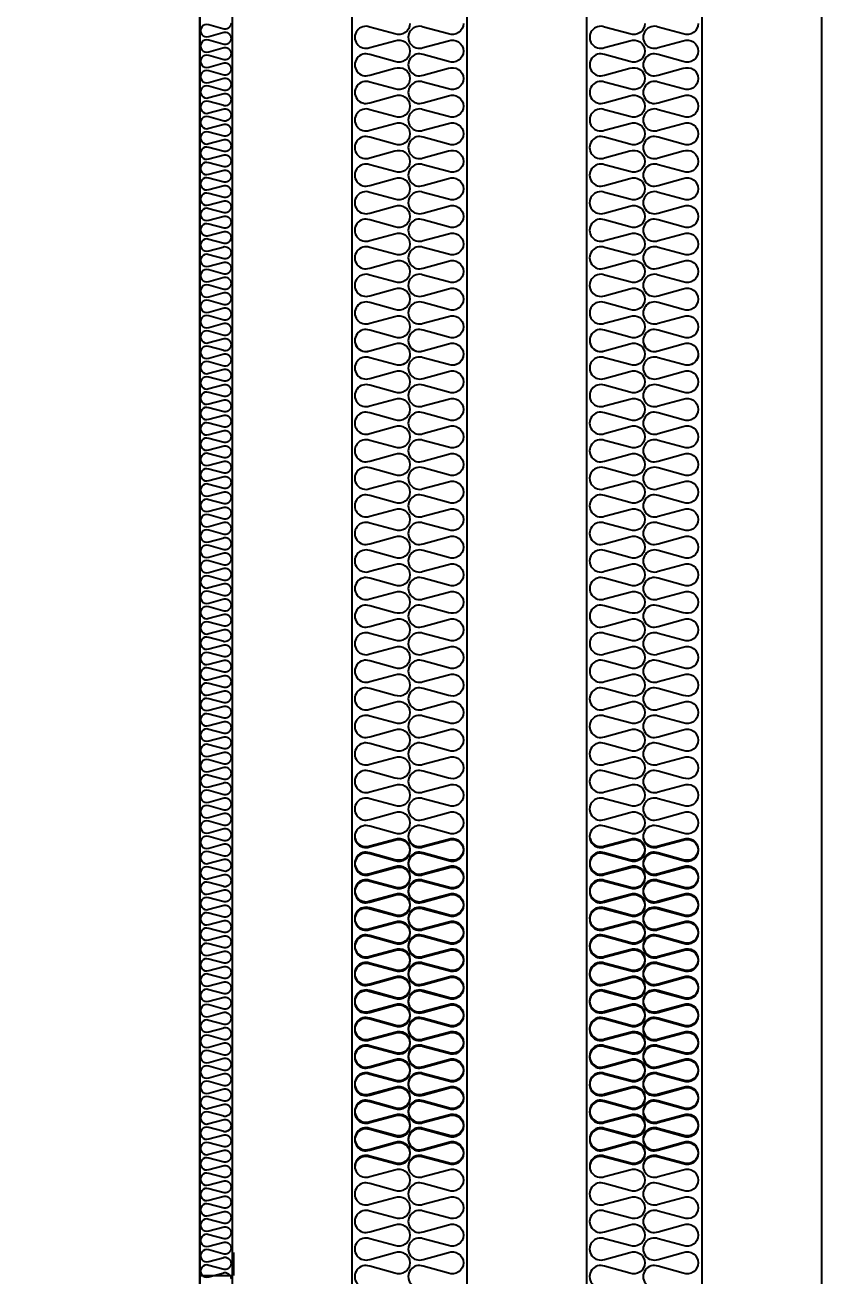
# Model space of a CAD drawing. Header units: millimetres. Extents: x 2711 to 34823, y 3042 to 25750.
# Drawn here: x 5895 to 6935, y 11351 to 12980 of the extents above; entities that cross this region are included whole.
import ezdxf

# ---------------------------------------------------------------- set-up
doc = ezdxf.new("R2010")
doc.units = ezdxf.units.MM
doc.layers.add('SMS', color=220, linetype='Continuous')
doc.layers.add('냉각탑_dim', color=1, linetype='Continuous')
doc.styles.add('HY울릉도L', font='')
doc.styles.get('HY울릉도L').set_extended_font_data('HY울릉도L')
doc.dimstyles.new('성지DIM', dxfattribs={"dimtxt": 3.5, "dimasz": 3, "dimexe": 1, "dimexo": 2.5, "dimgap": 2, "dimtad": 1, "dimdec": 0, "dimzin": 3, "dimdsep": 46, "dimtxsty": 'HY울릉도L', "dimblk": 'ARCHTICK', "dimcen": -2, "dimclrd": 256, "dimclre": 256, "dimclrt": 7, "dimadec": 0, "dimazin": 0, "dimtfac": 1, "dimtdec": 0, "dimtofl": 0, "dimtmove": 0, "dimatfit": 3, "dimfxl": 1, "dimtolj": 1, "dimtzin": 0, "dimlwe": -1, "dimarcsym": 0})

# ---------------------------------------------------------------- blocks, each defined once
blk = doc.blocks.new('*D567')
at = {"layer": 'Defpoints', "color": 0, "transparency": 16777216}
for p in [(6122.6, 14449.4), (5477.8, 10849.4), (6122.6, 10849.4)]:
    blk.add_point(p, dxfattribs=at)
at = {"layer": '냉각탑_dim', "transparency": 16777216}
for p, q in [((6022.6, 14449.4), (5437.8, 14449.4)), ((6022.6, 10849.4), (5437.8, 10849.4))]:
    blk.add_line(p, q, dxfattribs=at)
at = {"layer": '냉각탑_dim', "lineweight": -2, "transparency": 16777216}
blk.add_line((5477.8, 14329.4), (5477.8, 10969.4), dxfattribs=at)
at = {"layer": '냉각탑_dim', "transparency": 16777216}
for points in [[(5457.8, 14329.4), (5497.8, 14329.4), (5477.8, 14449.4)], [(5457.8, 10969.4), (5497.8, 10969.4), (5477.8, 10849.4)]]:
    blk.add_solid(points, dxfattribs=at)
at = {"layer": '냉각탑_dim', "color": 7, "transparency": 16777216, "insert": (5327.8, 12649.4), "char_height": 140, "attachment_point": 5, "rotation": 90, "style": 'HY울릉도L'}
blk.add_mtext('\\A1;3600', dxfattribs=at)
blk = doc.blocks.new('*D571')
at = {"layer": 'Defpoints', "color": 0, "transparency": 16777216}
for p in [(4451.4, 14449.4), (6122.6, 14449.4), (5972.6, 10099.4)]:
    blk.add_point(p, dxfattribs=at)
at = {"layer": '냉각탑_dim', "transparency": 16777216}
for p, q in [((6022.6, 14449.4), (4411.4, 14449.4)), ((5872.6, 10099.4), (4411.4, 10099.4))]:
    blk.add_line(p, q, dxfattribs=at)
at = {"layer": '냉각탑_dim', "lineweight": -2, "transparency": 16777216}
blk.add_line((4451.4, 10219.4), (4451.4, 14329.4), dxfattribs=at)
at = {"layer": '냉각탑_dim', "transparency": 16777216}
for points in [[(4431.4, 14329.4), (4471.4, 14329.4), (4451.4, 14449.4)], [(4431.4, 10219.4), (4471.4, 10219.4), (4451.4, 10099.4)]]:
    blk.add_solid(points, dxfattribs=at)
at = {"layer": '냉각탑_dim', "color": 7, "transparency": 16777216, "insert": (4301.4, 12274.4), "char_height": 140, "attachment_point": 5, "rotation": 90, "style": 'HY울릉도L'}
blk.add_mtext('\\A1;4350', dxfattribs=at)
blk = doc.blocks.new('3')
for p, q in [((6122.6, 14449.4), (6122.6, 10849.4)), ((6122.6, 14057.4), (6122.6, 11351.4)), ((6164.6, 14057.4), (6164.6, 11351.4)), ((6166.6, 11381.4), (6166.6, 11351.4)), ((6122.6, 11351.4), (6164.6, 11351.4))]:
    blk.add_line(p, q)
at = {"color": 7}
for p, q in [((6122.6, 14449.4), (6122.6, 10849.4)), ((6164.6, 14449.4), (6164.6, 10929.4)), ((6320.6, 14407.4), (6320.6, 10929.4)), ((6470.6, 14407.4), (6470.6, 10929.4)), ((6626.6, 14407.4), (6626.6, 10929.4)), ((6776.6, 14407.4), (6776.6, 10929.4)), ((6932.6, 14407.4), (6932.6, 10929.4))]:
    blk.add_line(p, q, dxfattribs=at)
at = {"ltscale": 500, "elevation": 0}
blk.add_lwpolyline([(6122.6, 14449.4), (10322.6, 14449.4), (10322.6, 10849.4), (6122.6, 10849.4)], close=True, dxfattribs=at)
at = {"layer": 'SMS', "color": 5, "elevation": 0}
for points in [[(6396.4, 12982.4, -0.524856), (6376.9, 12968.9), (6344, 12977.8, 1.449198), (6344, 12951), (6376.9, 12959.9, -0.524856), (6396.4, 12946.5, -0.524856), (6376.9, 12933), (6344, 12941.9, 1.449198), (6344, 12915.1), (6376.9, 12924, -0.524856), (6396.4, 12910.6, -0.524856), (6376.9, 12897.1), (6344, 12906, 1.449198), (6344, 12879.2), (6376.9, 12888.1, -0.524856), (6396.4, 12874.6, -0.524856), (6376.9, 12861.2), (6344, 12870.1, 1.449198), (6344, 12843.3), (6376.9, 12852.2, -0.524856), (6396.4, 12838.7, -0.524856), (6376.9, 12825.3), (6344, 12834.2, 1.449198), (6344, 12807.3), (6376.9, 12816.3, -0.524856), (6396.4, 12802.8, -0.524856), (6376.9, 12789.4), (6344, 12798.3, 1.449198), (6344, 12771.4), (6376.9, 12780.3, -0.524856), (6396.4, 12766.9, -0.524856), (6376.9, 12753.5), (6344, 12762.4, 1.449198), (6344, 12735.5), (6376.9, 12744.4, -0.524856), (6396.4, 12731, -0.524856), (6376.9, 12717.6), (6344, 12726.5, 1.449198), (6344, 12699.6), (6376.9, 12708.5, -0.524856), (6396.4, 12695.1, -0.524856), (6376.9, 12681.7), (6344, 12690.6, 1.449198), (6344, 12663.7), (6376.9, 12672.6, -0.524856), (6396.4, 12659.2, -0.524856), (6376.9, 12645.8), (6344, 12654.7, 1.449198), (6344, 12627.8), (6376.9, 12636.7, -0.524856), (6396.4, 12623.3, -0.524856), (6376.9, 12609.8), (6344, 12618.7, 1.449198), (6344, 12591.9), (6376.9, 12600.8, -0.524856), (6396.4, 12587.4, -0.524856), (6376.9, 12573.9), (6344, 12582.8, 1.449198), (6344, 12556), (6376.9, 12564.9, -0.524856), (6396.4, 12551.5, -0.417249), (6381.9, 12537.1)], [(6466, 12982.4, -0.524856), (6446.5, 12968.9), (6413.7, 12977.8, 1.449198), (6413.7, 12951), (6446.5, 12959.9, -0.524856), (6466, 12946.5, -0.524856), (6446.5, 12933), (6413.7, 12941.9, 1.449198), (6413.7, 12915.1), (6446.5, 12924, -0.524856), (6466, 12910.6, -0.524856), (6446.5, 12897.1), (6413.7, 12906, 1.449198), (6413.7, 12879.2), (6446.5, 12888.1, -0.524856), (6466, 12874.6, -0.524856), (6446.5, 12861.2), (6413.7, 12870.1, 1.449198), (6413.7, 12843.3), (6446.5, 12852.2, -0.524856), (6466, 12838.7, -0.524856), (6446.5, 12825.3), (6413.7, 12834.2, 1.449198), (6413.7, 12807.3), (6446.5, 12816.3, -0.524856), (6466, 12802.8, -0.524856), (6446.5, 12789.4), (6413.7, 12798.3, 1.449198), (6413.7, 12771.4), (6446.5, 12780.3, -0.524856), (6466, 12766.9, -0.524856), (6446.5, 12753.5), (6413.7, 12762.4, 1.449198), (6413.7, 12735.5), (6446.5, 12744.4, -0.524856), (6466, 12731, -0.524856), (6446.5, 12717.6), (6413.7, 12726.5, 1.449198), (6413.7, 12699.6), (6446.5, 12708.5, -0.524856), (6466, 12695.1, -0.524856), (6446.5, 12681.7), (6413.7, 12690.6, 1.449198), (6413.7, 12663.7), (6446.5, 12672.6, -0.524856), (6466, 12659.2, -0.524856), (6446.5, 12645.8), (6413.7, 12654.7, 1.449198), (6413.7, 12627.8), (6446.5, 12636.7, -0.524856), (6466, 12623.3, -0.524856), (6446.5, 12609.8), (6413.7, 12618.7, 1.449198), (6413.7, 12591.9), (6446.5, 12600.8, -0.524856), (6466, 12587.4, -0.524856), (6446.5, 12573.9), (6413.7, 12582.8, 1.449198), (6413.7, 12556), (6446.5, 12564.9, -0.524856), (6466, 12551.5, -0.417249), (6451.5, 12537.1)], [(6702.4, 12982.4, -0.524856), (6682.9, 12968.9), (6650, 12977.8, 1.449198), (6650, 12951), (6682.9, 12959.9, -0.524856), (6702.4, 12946.5, -0.524856), (6682.9, 12933), (6650, 12941.9, 1.449198), (6650, 12915.1), (6682.9, 12924, -0.524856), (6702.4, 12910.6, -0.524856), (6682.9, 12897.1), (6650, 12906, 1.449198), (6650, 12879.2), (6682.9, 12888.1, -0.524856), (6702.4, 12874.6, -0.524856), (6682.9, 12861.2), (6650, 12870.1, 1.449198), (6650, 12843.3), (6682.9, 12852.2, -0.524856), (6702.4, 12838.7, -0.524856), (6682.9, 12825.3), (6650, 12834.2, 1.449198), (6650, 12807.3), (6682.9, 12816.3, -0.524856), (6702.4, 12802.8, -0.524856), (6682.9, 12789.4), (6650, 12798.3, 1.449198), (6650, 12771.4), (6682.9, 12780.3, -0.524856), (6702.4, 12766.9, -0.524856), (6682.9, 12753.5), (6650, 12762.4, 1.449198), (6650, 12735.5), (6682.9, 12744.4, -0.524856), (6702.4, 12731, -0.524856), (6682.9, 12717.6), (6650, 12726.5, 1.449198), (6650, 12699.6), (6682.9, 12708.5, -0.524856), (6702.4, 12695.1, -0.524856), (6682.9, 12681.7), (6650, 12690.6, 1.449198), (6650, 12663.7), (6682.9, 12672.6, -0.524856), (6702.4, 12659.2, -0.524856), (6682.9, 12645.8), (6650, 12654.7, 1.449198), (6650, 12627.8), (6682.9, 12636.7, -0.524856), (6702.4, 12623.3, -0.524856), (6682.9, 12609.8), (6650, 12618.7, 1.449198), (6650, 12591.9), (6682.9, 12600.8, -0.524856), (6702.4, 12587.4, -0.524856), (6682.9, 12573.9), (6650, 12582.8, 1.449198), (6650, 12556), (6682.9, 12564.9, -0.524856), (6702.4, 12551.5, -0.417249), (6687.9, 12537.1)], [(6772, 12982.4, -0.524856), (6752.5, 12968.9), (6719.7, 12977.8, 1.449198), (6719.7, 12951), (6752.5, 12959.9, -0.524856), (6772, 12946.5, -0.524856), (6752.5, 12933), (6719.7, 12941.9, 1.449198), (6719.7, 12915.1), (6752.5, 12924, -0.524856), (6772, 12910.6, -0.524856), (6752.5, 12897.1), (6719.7, 12906, 1.449198), (6719.7, 12879.2), (6752.5, 12888.1, -0.524856), (6772, 12874.6, -0.524856), (6752.5, 12861.2), (6719.7, 12870.1, 1.449198), (6719.7, 12843.3), (6752.5, 12852.2, -0.524856), (6772, 12838.7, -0.524856), (6752.5, 12825.3), (6719.7, 12834.2, 1.449198), (6719.7, 12807.3), (6752.5, 12816.3, -0.524856), (6772, 12802.8, -0.524856), (6752.5, 12789.4), (6719.7, 12798.3, 1.449198), (6719.7, 12771.4), (6752.5, 12780.3, -0.524856), (6772, 12766.9, -0.524856), (6752.5, 12753.5), (6719.7, 12762.4, 1.449198), (6719.7, 12735.5), (6752.5, 12744.4, -0.524856), (6772, 12731, -0.524856), (6752.5, 12717.6), (6719.7, 12726.5, 1.449198), (6719.7, 12699.6), (6752.5, 12708.5, -0.524856), (6772, 12695.1, -0.524856), (6752.5, 12681.7), (6719.7, 12690.6, 1.449198), (6719.7, 12663.7), (6752.5, 12672.6, -0.524856), (6772, 12659.2, -0.524856), (6752.5, 12645.8), (6719.7, 12654.7, 1.449198), (6719.7, 12627.8), (6752.5, 12636.7, -0.524856), (6772, 12623.3, -0.524856), (6752.5, 12609.8), (6719.7, 12618.7, 1.449198), (6719.7, 12591.9), (6752.5, 12600.8, -0.524856), (6772, 12587.4, -0.524856), (6752.5, 12573.9), (6719.7, 12582.8, 1.449198), (6719.7, 12556), (6752.5, 12564.9, -0.524856), (6772, 12551.5, -0.417249), (6757.5, 12537.1)], [(6163.4, 12983, -0.524856), (6152.6, 12975.5), (6134.3, 12980.5, 1.449198), (6134.3, 12965.6), (6152.6, 12970.5, -0.524856), (6163.4, 12963, -0.524856), (6152.6, 12955.6), (6134.3, 12960.5, 1.449198), (6134.3, 12945.6), (6152.6, 12950.5, -0.524856), (6163.4, 12943.1, -0.524856), (6152.6, 12935.6), (6134.3, 12940.6, 1.449198), (6134.3, 12925.7), (6152.6, 12930.6, -0.524856), (6163.4, 12923.1, -0.524856), (6152.6, 12915.7), (6134.3, 12920.6, 1.449198), (6134.3, 12905.7), (6152.6, 12910.6, -0.524856), (6163.4, 12903.2, -0.524856), (6152.6, 12895.7), (6134.3, 12900.7, 1.449198), (6134.3, 12885.8), (6152.6, 12890.7, -0.524856), (6163.4, 12883.2, -0.524856), (6152.6, 12875.8), (6134.3, 12880.7, 1.449198), (6134.3, 12865.8), (6152.6, 12870.7, -0.524856), (6163.4, 12863.3, -0.524856), (6152.6, 12855.8), (6134.3, 12860.8, 1.449198), (6134.3, 12845.9), (6152.6, 12850.8, -0.524856), (6163.4, 12843.3, -0.524856), (6152.6, 12835.9), (6134.3, 12840.8, 1.449198), (6134.3, 12825.9), (6152.6, 12830.8, -0.524856), (6163.4, 12823.4, -0.524856), (6152.6, 12815.9), (6134.3, 12820.9, 1.449198), (6134.3, 12806), (6152.6, 12810.9, -0.524856), (6163.4, 12803.4, -0.524856), (6152.6, 12796), (6134.3, 12800.9, 1.449198), (6134.3, 12786), (6152.6, 12790.9, -0.524856), (6163.4, 12783.5, -0.524856), (6152.6, 12776), (6134.3, 12781, 1.449198), (6134.3, 12766.1), (6152.6, 12771, -0.524856), (6163.4, 12763.5, -0.524856), (6152.6, 12756.1), (6134.3, 12761, 1.449198), (6134.3, 12746.1), (6152.6, 12751, -0.524856), (6163.4, 12743.6, -0.524856), (6152.6, 12736.1), (6134.3, 12741.1, 1.449198), (6134.3, 12726.2), (6152.6, 12731.1, -0.524856), (6163.4, 12723.6, -0.524856), (6152.6, 12716.2), (6134.3, 12721.1, 1.449198), (6134.3, 12706.2), (6152.6, 12711.1, -0.524856), (6163.4, 12703.7, -0.417249), (6155.3, 12695.7)], [(6123.8, 12711.7, 0.446849), (6134.3, 12706.2), (6152.6, 12711.1, -0.524856), (6163.4, 12703.7, -0.524856), (6152.6, 12696.2), (6134.3, 12701.2, 1.449198), (6134.3, 12686.3), (6152.6, 12691.2, -0.524856), (6163.4, 12683.7, -0.524856), (6152.6, 12676.3), (6134.3, 12681.2, 1.449198), (6134.3, 12666.3), (6152.6, 12671.2, -0.524856), (6163.4, 12663.8, -0.524856), (6152.6, 12656.3), (6134.3, 12661.3, 1.449198), (6134.3, 12646.4), (6152.6, 12651.3, -0.524856), (6163.4, 12643.8, -0.524856), (6152.6, 12636.4), (6134.3, 12641.3, 1.449198), (6134.3, 12626.4), (6152.6, 12631.3, -0.524856), (6163.4, 12623.9, -0.524856), (6152.6, 12616.4), (6134.3, 12621.4, 1.449198), (6134.3, 12606.5), (6152.6, 12611.4, -0.524856), (6163.4, 12603.9, -0.524856), (6152.6, 12596.5), (6134.3, 12601.4, 1.449198), (6134.3, 12586.5), (6152.6, 12591.4, -0.524856), (6163.4, 12584, -0.524856), (6152.6, 12576.5), (6134.3, 12581.5, 1.449198), (6134.3, 12566.6), (6152.6, 12571.5, -0.524856), (6163.4, 12564, -0.524856), (6152.6, 12556.6), (6134.3, 12561.5, 1.449198), (6134.3, 12546.6), (6152.6, 12551.5, -0.524856), (6163.4, 12544.1, -0.524856), (6152.6, 12536.6), (6134.3, 12541.6, 1.449198), (6134.3, 12526.7), (6152.6, 12531.6, -0.524856), (6163.4, 12524.1, -0.524856), (6152.6, 12516.7), (6134.3, 12521.6, 1.449198), (6134.3, 12506.7), (6152.6, 12511.6, -0.524856), (6163.4, 12504.2, -0.524856), (6152.6, 12496.7), (6134.3, 12501.7, 1.449198), (6134.3, 12486.8), (6152.6, 12491.7, -0.524856), (6163.4, 12484.2, -0.524856), (6152.6, 12476.8), (6134.3, 12481.7, 1.449198), (6134.3, 12466.8), (6152.6, 12471.7, -0.524856), (6163.4, 12464.3, -0.524856), (6152.6, 12456.8), (6134.3, 12461.8, 1.449198), (6134.3, 12446.9), (6152.6, 12451.8, -0.524856), (6163.4, 12444.3, -0.524856), (6152.6, 12436.9), (6134.3, 12441.8, 1.449198), (6134.3, 12426.9), (6152.6, 12431.8, -0.524856), (6163.4, 12424.4, -0.524856), (6152.6, 12416.9), (6134.3, 12421.9, 1.449198), (6134.3, 12407), (6152.6, 12411.9, -0.524856), (6163.4, 12404.4, -0.524856), (6152.6, 12397), (6134.3, 12401.9, 1.449198), (6134.3, 12387), (6152.6, 12391.9, -0.524856), (6163.4, 12384.5, -0.524856), (6152.6, 12377), (6134.3, 12382, 1.449198), (6134.3, 12367.1), (6152.6, 12372, -0.524856), (6163.4, 12364.5, -0.524856), (6152.6, 12357.1), (6134.3, 12362, 1.449198), (6134.3, 12347.1), (6152.6, 12352, -0.524856), (6163.4, 12344.6, -0.524856), (6152.6, 12337.1), (6134.3, 12342.1, 1.449198), (6134.3, 12327.2), (6152.6, 12332.1, -0.524856), (6163.4, 12324.6, -0.524856), (6152.6, 12317.2), (6134.3, 12322.1, 1.449198), (6134.3, 12307.2), (6152.6, 12312.1, -0.524856), (6163.4, 12304.7, -0.524856), (6152.6, 12297.2), (6134.3, 12302.2, 1.449198), (6134.3, 12287.3), (6152.6, 12292.2, -0.524856), (6163.4, 12284.7, -0.524856), (6152.6, 12277.3), (6134.3, 12282.2, 1.449198), (6134.3, 12267.3), (6152.6, 12272.2, -0.524856), (6163.4, 12264.8, -0.524856), (6152.6, 12257.3), (6134.3, 12262.3, 1.449198), (6134.3, 12247.4), (6152.6, 12252.3, -0.524856), (6163.4, 12244.8, -0.524856), (6152.6, 12237.4), (6134.3, 12242.3, 1.449198), (6134.3, 12227.4), (6152.6, 12232.3, -0.524856), (6163.4, 12224.9, -0.524856), (6152.6, 12217.4), (6134.3, 12222.4, 1.449198), (6134.3, 12207.5), (6152.6, 12212.4, -0.524856), (6163.4, 12204.9, -0.524856), (6152.6, 12197.5), (6134.3, 12202.4, 1.449198), (6134.3, 12187.5), (6152.6, 12192.4, -0.524856), (6163.4, 12185, -0.524856), (6152.6, 12177.5), (6134.3, 12182.5, 1.449198), (6134.3, 12167.6), (6152.6, 12172.5, -0.524856), (6163.4, 12165, -0.524856), (6152.6, 12157.6), (6134.3, 12162.5, 1.449198), (6134.3, 12147.6), (6152.6, 12152.5, -0.524856), (6163.4, 12145.1, -0.524856), (6152.6, 12137.6), (6134.3, 12142.6, 1.449198), (6134.3, 12127.7), (6152.6, 12132.6, -0.524856), (6163.4, 12125.1, -0.417249), (6155.3, 12117.2)], [(6325, 12565.8, 0.446849), (6344, 12556), (6376.9, 12564.9, -0.524856), (6396.4, 12551.5, -0.524856), (6376.9, 12538), (6344, 12546.9, 1.449198), (6344, 12520.1), (6376.9, 12529, -0.524856), (6396.4, 12515.5, -0.524856), (6376.9, 12502.1), (6344, 12511, 1.449198), (6344, 12484.2), (6376.9, 12493.1, -0.524856), (6396.4, 12479.6, -0.524856), (6376.9, 12466.2), (6344, 12475.1, 1.449198), (6344, 12448.2), (6376.9, 12457.2, -0.524856), (6396.4, 12443.7, -0.524856), (6376.9, 12430.3), (6344, 12439.2, 1.449198), (6344, 12412.3), (6376.9, 12421.2, -0.524856), (6396.4, 12407.8, -0.524856), (6376.9, 12394.4), (6344, 12403.3, 1.449198), (6344, 12376.4), (6376.9, 12385.3, -0.524856), (6396.4, 12371.9, -0.524856), (6376.9, 12358.5), (6344, 12367.4, 1.449198), (6344, 12340.5), (6376.9, 12349.4, -0.524856), (6396.4, 12336, -0.524856), (6376.9, 12322.6), (6344, 12331.5, 1.449198), (6344, 12304.6), (6376.9, 12313.5, -0.524856), (6396.4, 12300.1, -0.524856), (6376.9, 12286.7), (6344, 12295.6, 1.449198), (6344, 12268.7), (6376.9, 12277.6, -0.524856), (6396.4, 12264.2, -0.524856), (6376.9, 12250.7), (6344, 12259.6, 1.449198), (6344, 12232.8), (6376.9, 12241.7, -0.524856), (6396.4, 12228.3, -0.524856), (6376.9, 12214.8), (6344, 12223.7, 1.449198), (6344, 12196.9), (6376.9, 12205.8, -0.524856), (6396.4, 12192.4, -0.524856), (6376.9, 12178.9), (6344, 12187.8, 1.449198), (6344, 12161), (6376.9, 12169.9, -0.524856), (6396.4, 12156.4, -0.524856), (6376.9, 12143), (6344, 12151.9, 1.449198), (6344, 12125.1), (6376.9, 12134, -0.524856), (6396.4, 12120.5, -0.524856), (6376.9, 12107.1), (6344, 12116, 1.449198), (6344, 12089.1), (6376.9, 12098.1, -0.524856), (6396.4, 12084.6, -0.524856), (6376.9, 12071.2), (6344, 12080.1, 1.449198), (6344, 12053.2), (6376.9, 12062.1, -0.524856), (6396.4, 12048.7, -0.524856), (6376.9, 12035.3), (6344, 12044.2, 1.449198), (6344, 12017.3), (6376.9, 12026.2, -0.524856), (6396.4, 12012.8, -0.524856), (6376.9, 11999.4), (6344, 12008.3, 1.449198), (6344, 11981.4), (6376.9, 11990.3, -0.524856), (6396.4, 11976.9, -0.524856), (6376.9, 11963.5), (6344, 11972.4, 1.449198), (6344, 11945.5), (6376.9, 11954.4, -0.524856), (6396.4, 11941, -0.524856), (6376.9, 11927.6), (6344, 11936.5, 1.449198), (6344, 11909.6), (6376.9, 11918.5, -0.524856), (6396.4, 11905.1, -0.524856), (6376.9, 11891.6), (6344, 11900.5, 1.449198), (6344, 11873.7), (6376.9, 11882.6, -0.524856), (6396.4, 11869.2, -0.524856), (6376.9, 11855.7), (6344, 11864.6, 1.449198), (6344, 11837.8), (6376.9, 11846.7, -0.524856), (6396.4, 11833.3, -0.524856), (6376.9, 11819.8), (6344, 11828.7, 1.449198), (6344, 11801.9), (6376.9, 11810.8, -0.524856), (6396.4, 11797.3, -0.524856), (6376.9, 11783.9), (6344, 11792.8, 1.449198), (6344, 11766), (6376.9, 11774.9, -0.524856), (6396.4, 11761.4, -0.524856), (6376.9, 11748), (6344, 11756.9, 1.449198), (6344, 11730), (6376.9, 11739, -0.524856), (6396.4, 11725.5, -0.524856), (6376.9, 11712.1), (6344, 11721, 1.449198), (6344, 11694.1), (6376.9, 11703, -0.524856), (6396.4, 11689.6, -0.524856), (6376.9, 11676.2), (6344, 11685.1, 1.449198), (6344, 11658.2), (6376.9, 11667.1, -0.524856), (6396.4, 11653.7, -0.524856), (6376.9, 11640.3), (6344, 11649.2, 1.449198), (6344, 11622.3), (6376.9, 11631.2, -0.524856), (6396.4, 11617.8, -0.524856), (6376.9, 11604.4), (6344, 11613.3, 1.449198), (6344, 11586.4), (6376.9, 11595.3, -0.524856), (6396.4, 11581.9, -0.524856), (6376.9, 11568.5), (6344, 11577.4, 1.449198), (6344, 11550.5), (6376.9, 11559.4, -0.524856), (6396.4, 11546, -0.524856), (6376.9, 11532.5), (6344, 11541.4, 0.440524), (6325.1, 11531.9, 0.440524)], [(6394.6, 12565.8, 0.446849), (6413.7, 12556), (6446.5, 12564.9, -0.524856), (6466, 12551.5, -0.524856), (6446.5, 12538), (6413.7, 12546.9, 1.449198), (6413.7, 12520.1), (6446.5, 12529, -0.524856), (6466, 12515.5, -0.524856), (6446.5, 12502.1), (6413.7, 12511, 1.449198), (6413.7, 12484.2), (6446.5, 12493.1, -0.524856), (6466, 12479.6, -0.524856), (6446.5, 12466.2), (6413.7, 12475.1, 1.449198), (6413.7, 12448.2), (6446.5, 12457.2, -0.524856), (6466, 12443.7, -0.524856), (6446.5, 12430.3), (6413.7, 12439.2, 1.449198), (6413.7, 12412.3), (6446.5, 12421.2, -0.524856), (6466, 12407.8, -0.524856), (6446.5, 12394.4), (6413.7, 12403.3, 1.449198), (6413.7, 12376.4), (6446.5, 12385.3, -0.524856), (6466, 12371.9, -0.524856), (6446.5, 12358.5), (6413.7, 12367.4, 1.449198), (6413.7, 12340.5), (6446.5, 12349.4, -0.524856), (6466, 12336, -0.524856), (6446.5, 12322.6), (6413.7, 12331.5, 1.449198), (6413.7, 12304.6), (6446.5, 12313.5, -0.524856), (6466, 12300.1, -0.524856), (6446.5, 12286.7), (6413.7, 12295.6, 1.449198), (6413.7, 12268.7), (6446.5, 12277.6, -0.524856), (6466, 12264.2, -0.524856), (6446.5, 12250.7), (6413.7, 12259.6, 1.449198), (6413.7, 12232.8), (6446.5, 12241.7, -0.524856), (6466, 12228.3, -0.524856), (6446.5, 12214.8), (6413.7, 12223.7, 1.449198), (6413.7, 12196.9), (6446.5, 12205.8, -0.524856), (6466, 12192.4, -0.524856), (6446.5, 12178.9), (6413.7, 12187.8, 1.449198), (6413.7, 12161), (6446.5, 12169.9, -0.524856), (6466, 12156.4, -0.524856), (6446.5, 12143), (6413.7, 12151.9, 1.449198), (6413.7, 12125.1), (6446.5, 12134, -0.524856), (6466, 12120.5, -0.524856), (6446.5, 12107.1), (6413.7, 12116, 1.449198), (6413.7, 12089.1), (6446.5, 12098.1, -0.524856), (6466, 12084.6, -0.524856), (6446.5, 12071.2), (6413.7, 12080.1, 1.449198), (6413.7, 12053.2), (6446.5, 12062.1, -0.524856), (6466, 12048.7, -0.524856), (6446.5, 12035.3), (6413.7, 12044.2, 1.449198), (6413.7, 12017.3), (6446.5, 12026.2, -0.524856), (6466, 12012.8, -0.524856), (6446.5, 11999.4), (6413.7, 12008.3, 1.449198), (6413.7, 11981.4), (6446.5, 11990.3, -0.524856), (6466, 11976.9, -0.524856), (6446.5, 11963.5), (6413.7, 11972.4, 1.449198), (6413.7, 11945.5), (6446.5, 11954.4, -0.524856), (6466, 11941, -0.524856), (6446.5, 11927.6), (6413.7, 11936.5, 1.449198), (6413.7, 11909.6), (6446.5, 11918.5, -0.524856), (6466, 11905.1, -0.524856), (6446.5, 11891.6), (6413.7, 11900.5, 1.449198), (6413.7, 11873.7), (6446.5, 11882.6, -0.524856), (6466, 11869.2, -0.524856), (6446.5, 11855.7), (6413.7, 11864.6, 1.449198), (6413.7, 11837.8), (6446.5, 11846.7, -0.524856), (6466, 11833.3, -0.524856), (6446.5, 11819.8), (6413.7, 11828.7, 1.449198), (6413.7, 11801.9), (6446.5, 11810.8, -0.524856), (6466, 11797.3, -0.524856), (6446.5, 11783.9), (6413.7, 11792.8, 1.449198), (6413.7, 11766), (6446.5, 11774.9, -0.524856), (6466, 11761.4, -0.524856), (6446.5, 11748), (6413.7, 11756.9, 1.449198), (6413.7, 11730), (6446.5, 11739, -0.524856), (6466, 11725.5, -0.524856), (6446.5, 11712.1), (6413.7, 11721, 1.449198), (6413.7, 11694.1), (6446.5, 11703, -0.524856), (6466, 11689.6, -0.524856), (6446.5, 11676.2), (6413.7, 11685.1, 1.449198), (6413.7, 11658.2), (6446.5, 11667.1, -0.524856), (6466, 11653.7, -0.524856), (6446.5, 11640.3), (6413.7, 11649.2, 1.449198), (6413.7, 11622.3), (6446.5, 11631.2, -0.524856), (6466, 11617.8, -0.524856), (6446.5, 11604.4), (6413.7, 11613.3, 1.449198), (6413.7, 11586.4), (6446.5, 11595.3, -0.524856), (6466, 11581.9, -0.524856), (6446.5, 11568.5), (6413.7, 11577.4, 1.449198), (6413.7, 11550.5), (6446.5, 11559.4, -0.524856), (6466, 11546, -0.524856), (6446.5, 11532.5), (6413.7, 11541.4, 0.440524), (6394.7, 11531.9, 0.440524)], [(6631, 12565.8, 0.446849), (6650, 12556), (6682.9, 12564.9, -0.524856), (6702.4, 12551.5, -0.524856), (6682.9, 12538), (6650, 12546.9, 1.449198), (6650, 12520.1), (6682.9, 12529, -0.524856), (6702.4, 12515.5, -0.524856), (6682.9, 12502.1), (6650, 12511, 1.449198), (6650, 12484.2), (6682.9, 12493.1, -0.524856), (6702.4, 12479.6, -0.524856), (6682.9, 12466.2), (6650, 12475.1, 1.449198), (6650, 12448.2), (6682.9, 12457.2, -0.524856), (6702.4, 12443.7, -0.524856), (6682.9, 12430.3), (6650, 12439.2, 1.449198), (6650, 12412.3), (6682.9, 12421.2, -0.524856), (6702.4, 12407.8, -0.524856), (6682.9, 12394.4), (6650, 12403.3, 1.449198), (6650, 12376.4), (6682.9, 12385.3, -0.524856), (6702.4, 12371.9, -0.524856), (6682.9, 12358.5), (6650, 12367.4, 1.449198), (6650, 12340.5), (6682.9, 12349.4, -0.524856), (6702.4, 12336, -0.524856), (6682.9, 12322.6), (6650, 12331.5, 1.449198), (6650, 12304.6), (6682.9, 12313.5, -0.524856), (6702.4, 12300.1, -0.524856), (6682.9, 12286.7), (6650, 12295.6, 1.449198), (6650, 12268.7), (6682.9, 12277.6, -0.524856), (6702.4, 12264.2, -0.524856), (6682.9, 12250.7), (6650, 12259.6, 1.449198), (6650, 12232.8), (6682.9, 12241.7, -0.524856), (6702.4, 12228.3, -0.524856), (6682.9, 12214.8), (6650, 12223.7, 1.449198), (6650, 12196.9), (6682.9, 12205.8, -0.524856), (6702.4, 12192.4, -0.524856), (6682.9, 12178.9), (6650, 12187.8, 1.449198), (6650, 12161), (6682.9, 12169.9, -0.524856), (6702.4, 12156.4, -0.524856), (6682.9, 12143), (6650, 12151.9, 1.449198), (6650, 12125.1), (6682.9, 12134, -0.524856), (6702.4, 12120.5, -0.524856), (6682.9, 12107.1), (6650, 12116, 1.449198), (6650, 12089.1), (6682.9, 12098.1, -0.524856), (6702.4, 12084.6, -0.524856), (6682.9, 12071.2), (6650, 12080.1, 1.449198), (6650, 12053.2), (6682.9, 12062.1, -0.524856), (6702.4, 12048.7, -0.524856), (6682.9, 12035.3), (6650, 12044.2, 1.449198), (6650, 12017.3), (6682.9, 12026.2, -0.524856), (6702.4, 12012.8, -0.524856), (6682.9, 11999.4), (6650, 12008.3, 1.449198), (6650, 11981.4), (6682.9, 11990.3, -0.524856), (6702.4, 11976.9, -0.524856), (6682.9, 11963.5), (6650, 11972.4, 1.449198), (6650, 11945.5), (6682.9, 11954.4, -0.524856), (6702.4, 11941, -0.524856), (6682.9, 11927.6), (6650, 11936.5, 1.449198), (6650, 11909.6), (6682.9, 11918.5, -0.524856), (6702.4, 11905.1, -0.524856), (6682.9, 11891.6), (6650, 11900.5, 1.449198), (6650, 11873.7), (6682.9, 11882.6, -0.524856), (6702.4, 11869.2, -0.524856), (6682.9, 11855.7), (6650, 11864.6, 1.449198), (6650, 11837.8), (6682.9, 11846.7, -0.524856), (6702.4, 11833.3, -0.524856), (6682.9, 11819.8), (6650, 11828.7, 1.449198), (6650, 11801.9), (6682.9, 11810.8, -0.524856), (6702.4, 11797.3, -0.524856), (6682.9, 11783.9), (6650, 11792.8, 1.449198), (6650, 11766), (6682.9, 11774.9, -0.524856), (6702.4, 11761.4, -0.524856), (6682.9, 11748), (6650, 11756.9, 1.449198), (6650, 11730), (6682.9, 11739, -0.524856), (6702.4, 11725.5, -0.524856), (6682.9, 11712.1), (6650, 11721, 1.449198), (6650, 11694.1), (6682.9, 11703, -0.524856), (6702.4, 11689.6, -0.524856), (6682.9, 11676.2), (6650, 11685.1, 1.449198), (6650, 11658.2), (6682.9, 11667.1, -0.524856), (6702.4, 11653.7, -0.524856), (6682.9, 11640.3), (6650, 11649.2, 1.449198), (6650, 11622.3), (6682.9, 11631.2, -0.524856), (6702.4, 11617.8, -0.524856), (6682.9, 11604.4), (6650, 11613.3, 1.449198), (6650, 11586.4), (6682.9, 11595.3, -0.524856), (6702.4, 11581.9, -0.524856), (6682.9, 11568.5), (6650, 11577.4, 1.449198), (6650, 11550.5), (6682.9, 11559.4, -0.524856), (6702.4, 11546, -0.524856), (6682.9, 11532.5), (6650, 11541.4, 0.440524), (6631.1, 11531.9, 0.440524)], [(6700.6, 12565.8, 0.446849), (6719.7, 12556), (6752.5, 12564.9, -0.524856), (6772, 12551.5, -0.524856), (6752.5, 12538), (6719.7, 12546.9, 1.449198), (6719.7, 12520.1), (6752.5, 12529, -0.524856), (6772, 12515.5, -0.524856), (6752.5, 12502.1), (6719.7, 12511, 1.449198), (6719.7, 12484.2), (6752.5, 12493.1, -0.524856), (6772, 12479.6, -0.524856), (6752.5, 12466.2), (6719.7, 12475.1, 1.449198), (6719.7, 12448.2), (6752.5, 12457.2, -0.524856), (6772, 12443.7, -0.524856), (6752.5, 12430.3), (6719.7, 12439.2, 1.449198), (6719.7, 12412.3), (6752.5, 12421.2, -0.524856), (6772, 12407.8, -0.524856), (6752.5, 12394.4), (6719.7, 12403.3, 1.449198), (6719.7, 12376.4), (6752.5, 12385.3, -0.524856), (6772, 12371.9, -0.524856), (6752.5, 12358.5), (6719.7, 12367.4, 1.449198), (6719.7, 12340.5), (6752.5, 12349.4, -0.524856), (6772, 12336, -0.524856), (6752.5, 12322.6), (6719.7, 12331.5, 1.449198), (6719.7, 12304.6), (6752.5, 12313.5, -0.524856), (6772, 12300.1, -0.524856), (6752.5, 12286.7), (6719.7, 12295.6, 1.449198), (6719.7, 12268.7), (6752.5, 12277.6, -0.524856), (6772, 12264.2, -0.524856), (6752.5, 12250.7), (6719.7, 12259.6, 1.449198), (6719.7, 12232.8), (6752.5, 12241.7, -0.524856), (6772, 12228.3, -0.524856), (6752.5, 12214.8), (6719.7, 12223.7, 1.449198), (6719.7, 12196.9), (6752.5, 12205.8, -0.524856), (6772, 12192.4, -0.524856), (6752.5, 12178.9), (6719.7, 12187.8, 1.449198), (6719.7, 12161), (6752.5, 12169.9, -0.524856), (6772, 12156.4, -0.524856), (6752.5, 12143), (6719.7, 12151.9, 1.449198), (6719.7, 12125.1), (6752.5, 12134, -0.524856), (6772, 12120.5, -0.524856), (6752.5, 12107.1), (6719.7, 12116, 1.449198), (6719.7, 12089.1), (6752.5, 12098.1, -0.524856), (6772, 12084.6, -0.524856), (6752.5, 12071.2), (6719.7, 12080.1, 1.449198), (6719.7, 12053.2), (6752.5, 12062.1, -0.524856), (6772, 12048.7, -0.524856), (6752.5, 12035.3), (6719.7, 12044.2, 1.449198), (6719.7, 12017.3), (6752.5, 12026.2, -0.524856), (6772, 12012.8, -0.524856), (6752.5, 11999.4), (6719.7, 12008.3, 1.449198), (6719.7, 11981.4), (6752.5, 11990.3, -0.524856), (6772, 11976.9, -0.524856), (6752.5, 11963.5), (6719.7, 11972.4, 1.449198), (6719.7, 11945.5), (6752.5, 11954.4, -0.524856), (6772, 11941, -0.524856), (6752.5, 11927.6), (6719.7, 11936.5, 1.449198), (6719.7, 11909.6), (6752.5, 11918.5, -0.524856), (6772, 11905.1, -0.524856), (6752.5, 11891.6), (6719.7, 11900.5, 1.449198), (6719.7, 11873.7), (6752.5, 11882.6, -0.524856), (6772, 11869.2, -0.524856), (6752.5, 11855.7), (6719.7, 11864.6, 1.449198), (6719.7, 11837.8), (6752.5, 11846.7, -0.524856), (6772, 11833.3, -0.524856), (6752.5, 11819.8), (6719.7, 11828.7, 1.449198), (6719.7, 11801.9), (6752.5, 11810.8, -0.524856), (6772, 11797.3, -0.524856), (6752.5, 11783.9), (6719.7, 11792.8, 1.449198), (6719.7, 11766), (6752.5, 11774.9, -0.524856), (6772, 11761.4, -0.524856), (6752.5, 11748), (6719.7, 11756.9, 1.449198), (6719.7, 11730), (6752.5, 11739, -0.524856), (6772, 11725.5, -0.524856), (6752.5, 11712.1), (6719.7, 11721, 1.449198), (6719.7, 11694.1), (6752.5, 11703, -0.524856), (6772, 11689.6, -0.524856), (6752.5, 11676.2), (6719.7, 11685.1, 1.449198), (6719.7, 11658.2), (6752.5, 11667.1, -0.524856), (6772, 11653.7, -0.524856), (6752.5, 11640.3), (6719.7, 11649.2, 1.449198), (6719.7, 11622.3), (6752.5, 11631.2, -0.524856), (6772, 11617.8, -0.524856), (6752.5, 11604.4), (6719.7, 11613.3, 1.449198), (6719.7, 11586.4), (6752.5, 11595.3, -0.524856), (6772, 11581.9, -0.524856), (6752.5, 11568.5), (6719.7, 11577.4, 1.449198), (6719.7, 11550.5), (6752.5, 11559.4, -0.524856), (6772, 11546, -0.524856), (6752.5, 11532.5), (6719.7, 11541.4, 0.440524), (6700.7, 11531.9, 0.440524)], [(6123.8, 12133.1, 0.446849), (6134.3, 12127.7), (6152.6, 12132.6, -0.524856), (6163.4, 12125.1, -0.524856), (6152.6, 12117.7), (6134.3, 12122.6, 1.449198), (6134.3, 12107.7), (6152.6, 12112.6, -0.524856), (6163.4, 12105.2, -0.524856), (6152.6, 12097.7), (6134.3, 12102.7, 1.449198), (6134.3, 12087.8), (6152.6, 12092.7, -0.524856), (6163.4, 12085.2, -0.524856), (6152.6, 12077.8), (6134.3, 12082.7, 1.449198), (6134.3, 12067.8), (6152.6, 12072.7, -0.524856), (6163.4, 12065.3, -0.524856), (6152.6, 12057.8), (6134.3, 12062.8, 1.449198), (6134.3, 12047.9), (6152.6, 12052.8, -0.524856), (6163.4, 12045.3, -0.524856), (6152.6, 12037.9), (6134.3, 12042.8, 1.449198), (6134.3, 12027.9), (6152.6, 12032.8, -0.524856), (6163.4, 12025.4, -0.524856), (6152.6, 12017.9), (6134.3, 12022.9, 1.449198), (6134.3, 12008), (6152.6, 12012.9, -0.524856), (6163.4, 12005.4, -0.524856), (6152.6, 11998), (6134.3, 12002.9, 1.449198), (6134.3, 11988), (6152.6, 11992.9, -0.524856), (6163.4, 11985.5, -0.524856), (6152.6, 11978), (6134.3, 11983, 1.449198), (6134.3, 11968.1), (6152.6, 11973, -0.524856), (6163.4, 11965.5, -0.524856), (6152.6, 11958.1), (6134.3, 11963, 1.449198), (6134.3, 11948.1), (6152.6, 11953, -0.524856), (6163.4, 11945.6, -0.524856), (6152.6, 11938.1), (6134.3, 11943.1, 1.449198), (6134.3, 11928.2), (6152.6, 11933.1, -0.524856), (6163.4, 11925.6, -0.524856), (6152.6, 11918.2), (6134.3, 11923.1, 1.449198), (6134.3, 11908.2), (6152.6, 11913.1, -0.524856), (6163.4, 11905.7, -0.524856), (6152.6, 11898.2), (6134.3, 11903.2, 1.449198), (6134.3, 11888.3), (6152.6, 11893.2, -0.524856), (6163.4, 11885.7, -0.524856), (6152.6, 11878.3), (6134.3, 11883.2, 1.449198), (6134.3, 11868.3), (6152.6, 11873.2, -0.524856), (6163.4, 11865.8, -0.524856), (6152.6, 11858.3), (6134.3, 11863.3, 1.449198), (6134.3, 11848.4), (6152.6, 11853.3, -0.524856), (6163.4, 11845.8, -0.524856), (6152.6, 11838.4), (6134.3, 11843.3, 1.449198), (6134.3, 11828.4), (6152.6, 11833.3, -0.524856), (6163.4, 11825.9, -0.524856), (6152.6, 11818.4), (6134.3, 11823.4, 1.449198), (6134.3, 11808.5), (6152.6, 11813.4, -0.524856), (6163.4, 11805.9, -0.524856), (6152.6, 11798.5), (6134.3, 11803.4, 1.449198), (6134.3, 11788.5), (6152.6, 11793.4, -0.524856), (6163.4, 11786, -0.524856), (6152.6, 11778.5), (6134.3, 11783.5, 1.449198), (6134.3, 11768.6), (6152.6, 11773.5, -0.524856), (6163.4, 11766, -0.524856), (6152.6, 11758.6), (6134.3, 11763.5, 1.449198), (6134.3, 11748.6), (6152.6, 11753.5, -0.524856), (6163.4, 11746.1, -0.524856), (6152.6, 11738.6), (6134.3, 11743.6, 1.449198), (6134.3, 11728.7), (6152.6, 11733.6, -0.524856), (6163.4, 11726.1, -0.524856), (6152.6, 11718.7), (6134.3, 11723.6, 1.449198), (6134.3, 11708.7), (6152.6, 11713.6, -0.524856), (6163.4, 11706.2, -0.524856), (6152.6, 11698.7), (6134.3, 11703.7, 1.449198), (6134.3, 11688.8), (6152.6, 11693.7, -0.524856), (6163.4, 11686.2, -0.524856), (6152.6, 11678.8), (6134.3, 11683.7, 1.449198), (6134.3, 11668.8), (6152.6, 11673.7, -0.524856), (6163.4, 11666.3, -0.524856), (6152.6, 11658.8), (6134.3, 11663.8, 1.449198), (6134.3, 11648.9), (6152.6, 11653.8, -0.524856), (6163.4, 11646.3, -0.524856), (6152.6, 11638.9), (6134.3, 11643.8, 1.449198), (6134.3, 11628.9), (6152.6, 11633.8, -0.524856), (6163.4, 11626.4, -0.524856), (6152.6, 11618.9), (6134.3, 11623.9, 1.449198), (6134.3, 11609), (6152.6, 11613.9, -0.524856), (6163.4, 11606.4, -0.524856), (6152.6, 11599), (6134.3, 11603.9, 1.449198), (6134.3, 11589), (6152.6, 11593.9, -0.524856), (6163.4, 11586.5, -0.524856), (6152.6, 11579), (6134.3, 11584, 1.449198), (6134.3, 11569.1), (6152.6, 11574, -0.524856), (6163.4, 11566.5, -0.524856), (6152.6, 11559.1), (6134.3, 11564, 1.449198), (6134.3, 11549.1), (6152.6, 11554, -0.524856), (6163.4, 11546.6, -0.417249), (6155.3, 11538.6)], [(6325, 11920.8, 0.446849), (6344, 11911), (6376.9, 11919.9, -0.524856), (6396.4, 11906.5, -0.524856), (6376.9, 11893), (6344, 11901.9, 1.449198), (6344, 11875.1), (6376.9, 11884, -0.524856), (6396.4, 11870.5, -0.524856), (6376.9, 11857.1), (6344, 11866, 1.449198), (6344, 11839.2), (6376.9, 11848.1, -0.524856), (6396.4, 11834.6, -0.524856), (6376.9, 11821.2), (6344, 11830.1, 1.449198), (6344, 11803.2), (6376.9, 11812.2, -0.524856), (6396.4, 11798.7, -0.524856), (6376.9, 11785.3), (6344, 11794.2, 1.449198), (6344, 11767.3), (6376.9, 11776.2, -0.524856), (6396.4, 11762.8, -0.524856), (6376.9, 11749.4), (6344, 11758.3, 1.449198), (6344, 11731.4), (6376.9, 11740.3, -0.524856), (6396.4, 11726.9, -0.524856), (6376.9, 11713.5), (6344, 11722.4, 1.449198), (6344, 11695.5), (6376.9, 11704.4, -0.524856), (6396.4, 11691, -0.524856), (6376.9, 11677.6), (6344, 11686.5, 1.449198), (6344, 11659.6), (6376.9, 11668.5, -0.524856), (6396.4, 11655.1, -0.524856), (6376.9, 11641.7), (6344, 11650.6, 1.449198), (6344, 11623.7), (6376.9, 11632.6, -0.524856), (6396.4, 11619.2, -0.524856), (6376.9, 11605.7), (6344, 11614.6, 1.449198), (6344, 11587.8), (6376.9, 11596.7, -0.524856), (6396.4, 11583.3, -0.524856), (6376.9, 11569.8), (6344, 11578.7, 1.449198), (6344, 11551.9), (6376.9, 11560.8, -0.524856), (6396.4, 11547.4, -0.524856), (6376.9, 11533.9), (6344, 11542.8, 1.449198), (6344, 11516), (6376.9, 11524.9, -0.524856), (6396.4, 11511.4, -0.524856), (6376.9, 11498), (6344, 11506.9, 1.449198), (6344, 11480.1), (6376.9, 11489, -0.524856), (6396.4, 11475.5, -0.524856), (6376.9, 11462.1), (6344, 11471, 1.449198), (6344, 11444.1), (6376.9, 11453.1, -0.524856), (6396.4, 11439.6, -0.524856), (6376.9, 11426.2), (6344, 11435.1, 1.449198), (6344, 11408.2), (6376.9, 11417.1, -0.524856), (6396.4, 11403.7, -0.524856), (6376.9, 11390.3), (6344, 11399.2, 1.449198), (6344, 11372.3), (6376.9, 11381.2, -0.524856), (6396.4, 11367.8, -0.524856), (6376.9, 11354.4), (6344, 11363.3, 1.449198), (6344, 11336.4)], [(6394.6, 11920.8, 0.446849), (6413.7, 11911), (6446.5, 11919.9, -0.524856), (6466, 11906.5, -0.524856), (6446.5, 11893), (6413.7, 11901.9, 1.449198), (6413.7, 11875.1), (6446.5, 11884, -0.524856), (6466, 11870.5, -0.524856), (6446.5, 11857.1), (6413.7, 11866, 1.449198), (6413.7, 11839.2), (6446.5, 11848.1, -0.524856), (6466, 11834.6, -0.524856), (6446.5, 11821.2), (6413.7, 11830.1, 1.449198), (6413.7, 11803.2), (6446.5, 11812.2, -0.524856), (6466, 11798.7, -0.524856), (6446.5, 11785.3), (6413.7, 11794.2, 1.449198), (6413.7, 11767.3), (6446.5, 11776.2, -0.524856), (6466, 11762.8, -0.524856), (6446.5, 11749.4), (6413.7, 11758.3, 1.449198), (6413.7, 11731.4), (6446.5, 11740.3, -0.524856), (6466, 11726.9, -0.524856), (6446.5, 11713.5), (6413.7, 11722.4, 1.449198), (6413.7, 11695.5), (6446.5, 11704.4, -0.524856), (6466, 11691, -0.524856), (6446.5, 11677.6), (6413.7, 11686.5, 1.449198), (6413.7, 11659.6), (6446.5, 11668.5, -0.524856), (6466, 11655.1, -0.524856), (6446.5, 11641.7), (6413.7, 11650.6, 1.449198), (6413.7, 11623.7), (6446.5, 11632.6, -0.524856), (6466, 11619.2, -0.524856), (6446.5, 11605.7), (6413.7, 11614.6, 1.449198), (6413.7, 11587.8), (6446.5, 11596.7, -0.524856), (6466, 11583.3, -0.524856), (6446.5, 11569.8), (6413.7, 11578.7, 1.449198), (6413.7, 11551.9), (6446.5, 11560.8, -0.524856), (6466, 11547.4, -0.524856), (6446.5, 11533.9), (6413.7, 11542.8, 1.449198), (6413.7, 11516), (6446.5, 11524.9, -0.524856), (6466, 11511.4, -0.524856), (6446.5, 11498), (6413.7, 11506.9, 1.449198), (6413.7, 11480.1), (6446.5, 11489, -0.524856), (6466, 11475.5, -0.524856), (6446.5, 11462.1), (6413.7, 11471, 1.449198), (6413.7, 11444.1), (6446.5, 11453.1, -0.524856), (6466, 11439.6, -0.524856), (6446.5, 11426.2), (6413.7, 11435.1, 1.449198), (6413.7, 11408.2), (6446.5, 11417.1, -0.524856), (6466, 11403.7, -0.524856), (6446.5, 11390.3), (6413.7, 11399.2, 1.449198), (6413.7, 11372.3), (6446.5, 11381.2, -0.524856), (6466, 11367.8, -0.524856), (6446.5, 11354.4), (6413.7, 11363.3, 1.449198), (6413.7, 11336.4)], [(6631, 11920.8, 0.446849), (6650, 11911), (6682.9, 11919.9, -0.524856), (6702.4, 11906.5, -0.524856), (6682.9, 11893), (6650, 11901.9, 1.449198), (6650, 11875.1), (6682.9, 11884, -0.524856), (6702.4, 11870.5, -0.524856), (6682.9, 11857.1), (6650, 11866, 1.449198), (6650, 11839.2), (6682.9, 11848.1, -0.524856), (6702.4, 11834.6, -0.524856), (6682.9, 11821.2), (6650, 11830.1, 1.449198), (6650, 11803.2), (6682.9, 11812.2, -0.524856), (6702.4, 11798.7, -0.524856), (6682.9, 11785.3), (6650, 11794.2, 1.449198), (6650, 11767.3), (6682.9, 11776.2, -0.524856), (6702.4, 11762.8, -0.524856), (6682.9, 11749.4), (6650, 11758.3, 1.449198), (6650, 11731.4), (6682.9, 11740.3, -0.524856), (6702.4, 11726.9, -0.524856), (6682.9, 11713.5), (6650, 11722.4, 1.449198), (6650, 11695.5), (6682.9, 11704.4, -0.524856), (6702.4, 11691, -0.524856), (6682.9, 11677.6), (6650, 11686.5, 1.449198), (6650, 11659.6), (6682.9, 11668.5, -0.524856), (6702.4, 11655.1, -0.524856), (6682.9, 11641.7), (6650, 11650.6, 1.449198), (6650, 11623.7), (6682.9, 11632.6, -0.524856), (6702.4, 11619.2, -0.524856), (6682.9, 11605.7), (6650, 11614.6, 1.449198), (6650, 11587.8), (6682.9, 11596.7, -0.524856), (6702.4, 11583.3, -0.524856), (6682.9, 11569.8), (6650, 11578.7, 1.449198), (6650, 11551.9), (6682.9, 11560.8, -0.524856), (6702.4, 11547.4, -0.524856), (6682.9, 11533.9), (6650, 11542.8, 1.449198), (6650, 11516), (6682.9, 11524.9, -0.524856), (6702.4, 11511.4, -0.524856), (6682.9, 11498), (6650, 11506.9, 1.449198), (6650, 11480.1), (6682.9, 11489, -0.524856), (6702.4, 11475.5, -0.524856), (6682.9, 11462.1), (6650, 11471, 1.449198), (6650, 11444.1), (6682.9, 11453.1, -0.524856), (6702.4, 11439.6, -0.524856), (6682.9, 11426.2), (6650, 11435.1, 1.449198), (6650, 11408.2), (6682.9, 11417.1, -0.524856), (6702.4, 11403.7, -0.524856), (6682.9, 11390.3), (6650, 11399.2, 1.449198), (6650, 11372.3), (6682.9, 11381.2, -0.524856), (6702.4, 11367.8, -0.524856), (6682.9, 11354.4), (6650, 11363.3, 1.449198), (6650, 11336.4)], [(6700.6, 11920.8, 0.446849), (6719.7, 11911), (6752.5, 11919.9, -0.524856), (6772, 11906.5, -0.524856), (6752.5, 11893), (6719.7, 11901.9, 1.449198), (6719.7, 11875.1), (6752.5, 11884, -0.524856), (6772, 11870.5, -0.524856), (6752.5, 11857.1), (6719.7, 11866, 1.449198), (6719.7, 11839.2), (6752.5, 11848.1, -0.524856), (6772, 11834.6, -0.524856), (6752.5, 11821.2), (6719.7, 11830.1, 1.449198), (6719.7, 11803.2), (6752.5, 11812.2, -0.524856), (6772, 11798.7, -0.524856), (6752.5, 11785.3), (6719.7, 11794.2, 1.449198), (6719.7, 11767.3), (6752.5, 11776.2, -0.524856), (6772, 11762.8, -0.524856), (6752.5, 11749.4), (6719.7, 11758.3, 1.449198), (6719.7, 11731.4), (6752.5, 11740.3, -0.524856), (6772, 11726.9, -0.524856), (6752.5, 11713.5), (6719.7, 11722.4, 1.449198), (6719.7, 11695.5), (6752.5, 11704.4, -0.524856), (6772, 11691, -0.524856), (6752.5, 11677.6), (6719.7, 11686.5, 1.449198), (6719.7, 11659.6), (6752.5, 11668.5, -0.524856), (6772, 11655.1, -0.524856), (6752.5, 11641.7), (6719.7, 11650.6, 1.449198), (6719.7, 11623.7), (6752.5, 11632.6, -0.524856), (6772, 11619.2, -0.524856), (6752.5, 11605.7), (6719.7, 11614.6, 1.449198), (6719.7, 11587.8), (6752.5, 11596.7, -0.524856), (6772, 11583.3, -0.524856), (6752.5, 11569.8), (6719.7, 11578.7, 1.449198), (6719.7, 11551.9), (6752.5, 11560.8, -0.524856), (6772, 11547.4, -0.524856), (6752.5, 11533.9), (6719.7, 11542.8, 1.449198), (6719.7, 11516), (6752.5, 11524.9, -0.524856), (6772, 11511.4, -0.524856), (6752.5, 11498), (6719.7, 11506.9, 1.449198), (6719.7, 11480.1), (6752.5, 11489, -0.524856), (6772, 11475.5, -0.524856), (6752.5, 11462.1), (6719.7, 11471, 1.449198), (6719.7, 11444.1), (6752.5, 11453.1, -0.524856), (6772, 11439.6, -0.524856), (6752.5, 11426.2), (6719.7, 11435.1, 1.449198), (6719.7, 11408.2), (6752.5, 11417.1, -0.524856), (6772, 11403.7, -0.524856), (6752.5, 11390.3), (6719.7, 11399.2, 1.449198), (6719.7, 11372.3), (6752.5, 11381.2, -0.524856), (6772, 11367.8, -0.524856), (6752.5, 11354.4), (6719.7, 11363.3, 1.449198), (6719.7, 11336.4)], [(6123.8, 11554.6, 0.446849), (6134.3, 11549.1), (6152.6, 11554, -0.524856), (6163.4, 11546.6, -0.524856), (6152.6, 11539.1), (6134.3, 11544.1, 1.449198), (6134.3, 11529.2), (6152.6, 11534.1, -0.524856), (6163.4, 11526.6, -0.524856), (6152.6, 11519.2), (6134.3, 11524.1, 1.449198), (6134.3, 11509.2), (6152.6, 11514.1, -0.524856), (6163.4, 11506.7, -0.524856), (6152.6, 11499.2), (6134.3, 11504.2, 1.449198), (6134.3, 11489.3), (6152.6, 11494.2, -0.524856), (6163.4, 11486.7, -0.524856), (6152.6, 11479.3), (6134.3, 11484.2, 1.449198), (6134.3, 11469.3), (6152.6, 11474.2, -0.524856), (6163.4, 11466.8, -0.524856), (6152.6, 11459.3), (6134.3, 11464.3, 1.449198), (6134.3, 11449.4), (6152.6, 11454.3, -0.524856), (6163.4, 11446.8, -0.524856), (6152.6, 11439.4), (6134.3, 11444.3, 1.449198), (6134.3, 11429.4), (6152.6, 11434.3, -0.524856), (6163.4, 11426.9, -0.524856), (6152.6, 11419.4), (6134.3, 11424.4, 1.449198), (6134.3, 11409.5), (6152.6, 11414.4, -0.524856), (6163.4, 11406.9, -0.524856), (6152.6, 11399.5), (6134.3, 11404.4, 1.449198), (6134.3, 11389.5), (6152.6, 11394.4, -0.524856), (6163.4, 11387, -0.524856), (6152.6, 11379.5), (6134.3, 11384.5, 1.449198), (6134.3, 11369.6), (6152.6, 11374.5, -0.524856), (6163.4, 11367, -0.524856), (6152.6, 11359.6), (6134.3, 11364.5, 1.449198), (6134.3, 11349.6), (6152.6, 11354.5, -0.524856), (6163.4, 11347.1, -0.524856)], [(6344, 11541.4, 1.449198), (6344, 11514.6), (6376.9, 11523.5, -0.524856), (6396.4, 11510.1, -0.524856), (6376.9, 11496.6), (6344, 11505.5, 0.54148), (6324.6, 11491.4, 0.54148)], [(6413.7, 11541.4, 1.449198), (6413.7, 11514.6), (6446.5, 11523.5, -0.524856), (6466, 11510.1, -0.524856), (6446.5, 11496.6), (6413.7, 11505.5, 0.54148), (6394.2, 11491.4, 0.54148)], [(6650, 11541.4, 1.449198), (6650, 11514.6), (6682.9, 11523.5, -0.524856), (6702.4, 11510.1, -0.524856), (6682.9, 11496.6), (6650, 11505.5, 0.54148), (6630.6, 11491.4, 0.54148)], [(6719.7, 11541.4, 1.449198), (6719.7, 11514.6), (6752.5, 11523.5, -0.524856), (6772, 11510.1, -0.524856), (6752.5, 11496.6), (6719.7, 11505.5, 0.54148), (6700.2, 11491.4, 0.54148)]]:
    blk.add_lwpolyline(points, format="xyb", dxfattribs=at)

msp = doc.modelspace()

# ---------------------------------------------------------------- block references
msp.add_blockref('3', (0, 0))

# ---------------------------------------------------------------- dimensions: what is measured, and where the dimension line sits
at = {"layer": '냉각탑_dim'}
for base, p1, p2, picture, middle in [((4451.4, 14449.4), (5972.6, 10099.4), (6122.6, 14449.4), '*D571', (4301.4, 12274.4)), ((5477.8, 10849.4), (6122.6, 14449.4), (6122.6, 10849.4), '*D567', (5327.8, 12649.4))]:
    dim = msp.add_linear_dim(base=base, p1=p1, p2=p2, angle=90, dimstyle='성지DIM', override={"dimscale": 40, "dimsah": 1}, dxfattribs=at)
    dim.commit()
    dim.dimension.update_dxf_attribs({"geometry": picture, "text_midpoint": middle})

doc.saveas('drawing.dxf')
